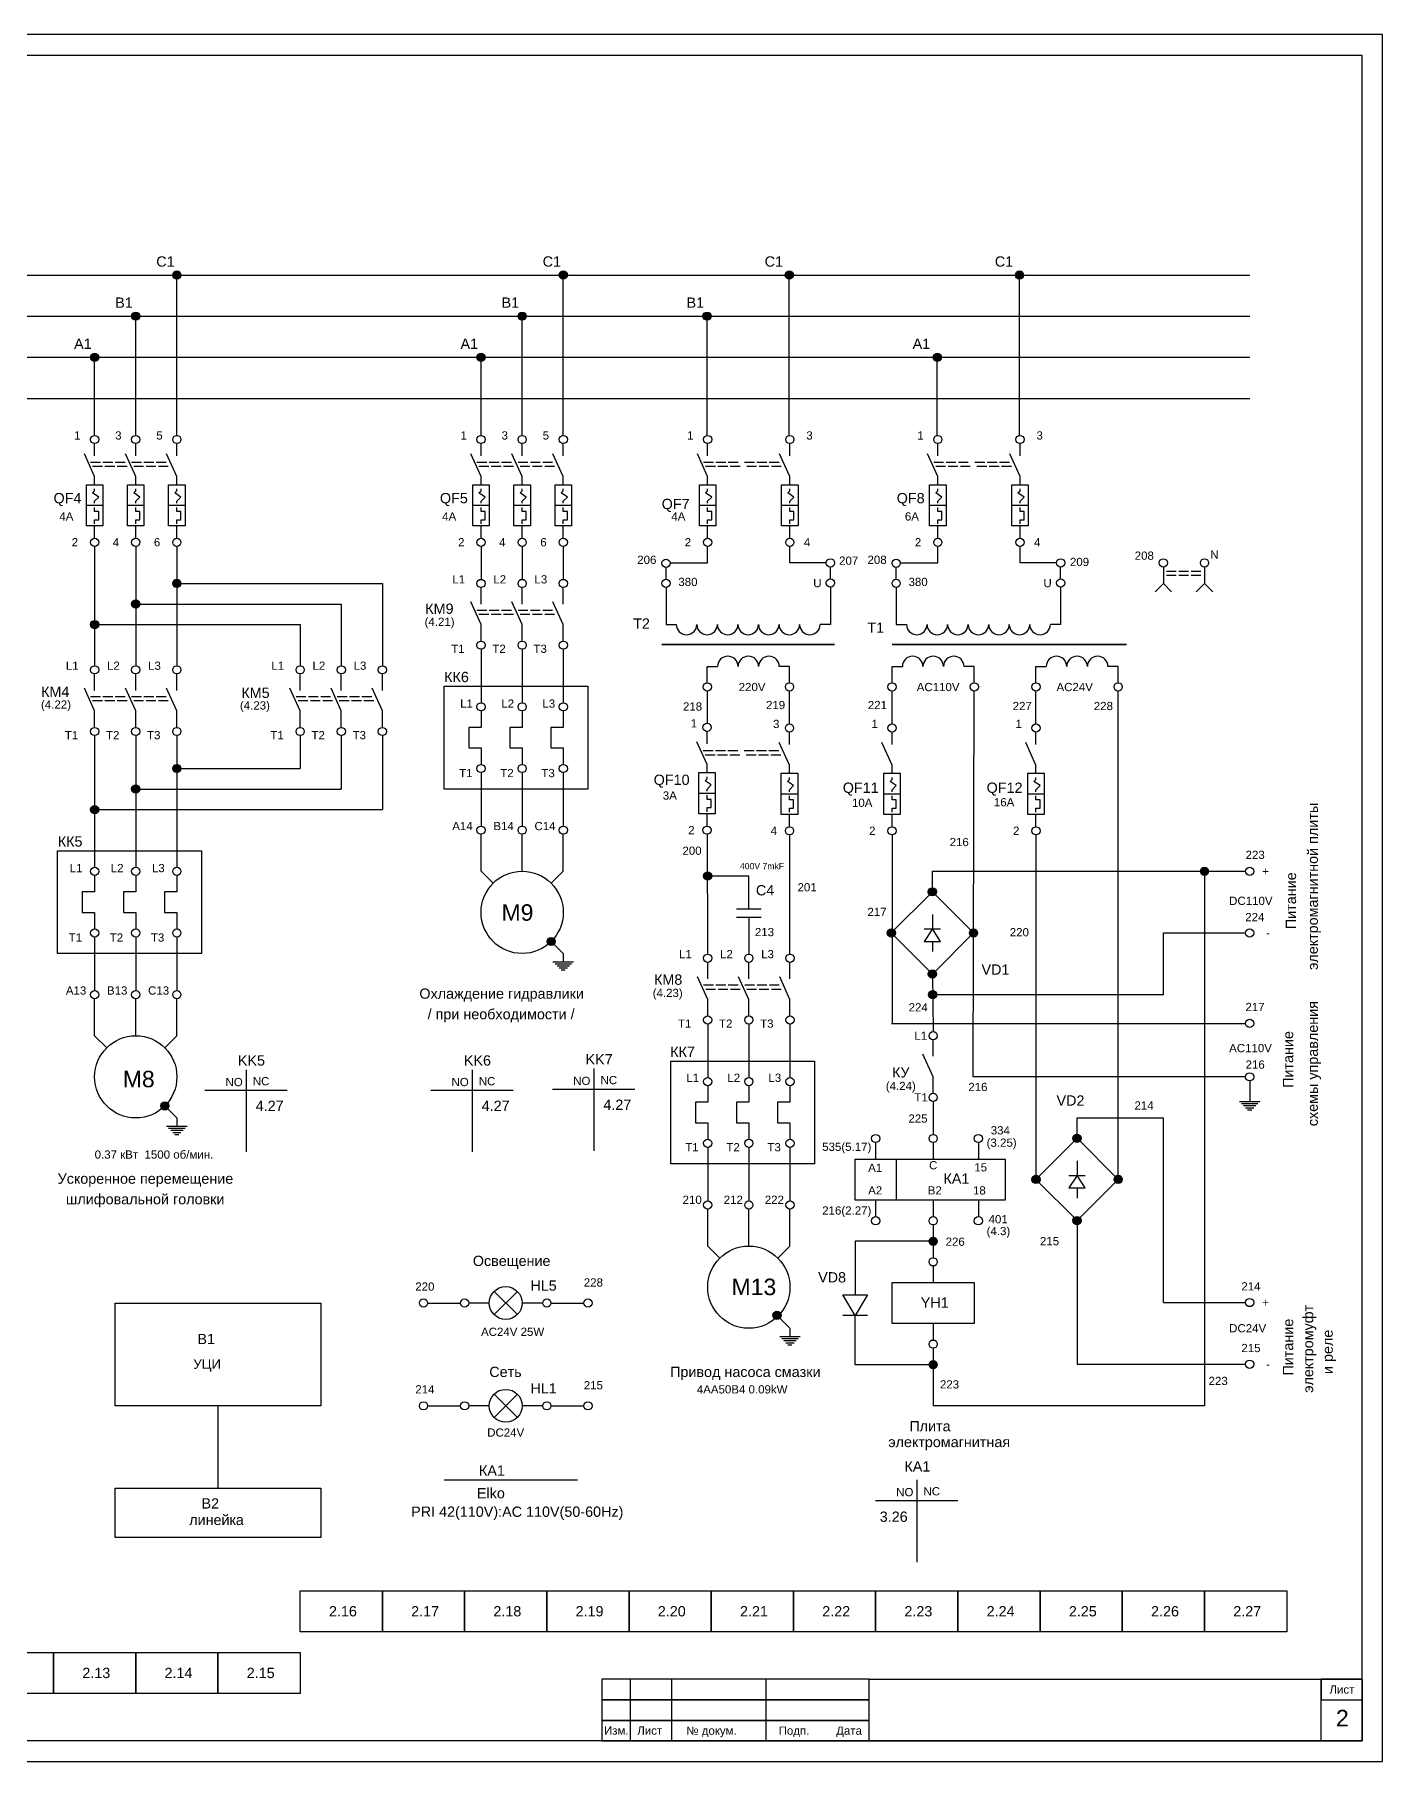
# Model space of a CAD drawing. Header units: millimetres. Extents: x 18058 to 21085, y 38505 to 40700.
# Drawn here: x 18455.4 to 18783.3, y 39938.5 to 40358.5 of the extents above; entities that cross this region are included whole.
import ezdxf

# ---------------------------------------------------------------- set-up
doc = ezdxf.new("R2010")
doc.units = ezdxf.units.MM
doc.linetypes.add('ACAD_ISO02W100', pattern=[15, 12, -3])
for name, color, linetype, lineweight in [('Маркировка', 7, 'Continuous', 25), ('Оформление', 7, 'Continuous', 30), ('Элементы', 7, 'Continuous', 25)]:
    doc.layers.add(name, color=color, linetype=linetype, lineweight=lineweight)
doc.styles.get("Standard").update_dxf_attribs({"font": 'arial.ttf'})

msp = doc.modelspace()

# ---------------------------------------------------------------- hatches: boundary and pattern name
at = {"layer": 'Элементы'}
h = msp.add_hatch(color=256, dxfattribs=at)
h.dxf.hatch_style = 1
h.paths.add_polyline_path([(18491, 40300, 1), (18489, 40300, 1)])
h = msp.add_hatch(color=256, dxfattribs=at)
h.dxf.hatch_style = 1
h.paths.add_polyline_path([(18585, 40300, 1), (18583, 40300, 1)])
h = msp.add_hatch(color=256, dxfattribs=at)
h.dxf.hatch_style = 1
h.paths.add_polyline_path([(18640, 40300, 1), (18638, 40300, 1)])
h = msp.add_hatch(color=256, dxfattribs=at)
h.dxf.hatch_style = 1
h.paths.add_polyline_path([(18696, 40300, 1), (18694, 40300, 1)])
h = msp.add_hatch(color=256, dxfattribs=at)
h.dxf.hatch_style = 1
h.paths.add_polyline_path([(18481, 40290, 1), (18479, 40290, 1)])
h = msp.add_hatch(color=256, dxfattribs=at)
h.dxf.hatch_style = 1
h.paths.add_polyline_path([(18575, 40290, 1), (18573, 40290, 1)])
h = msp.add_hatch(color=256, dxfattribs=at)
h.dxf.hatch_style = 1
h.paths.add_polyline_path([(18620, 40290, 1), (18618, 40290, 1)])
h = msp.add_hatch(color=256, dxfattribs=at)
h.dxf.hatch_style = 1
h.paths.add_polyline_path([(18471, 40280, 1), (18469, 40280, 1)])
h = msp.add_hatch(color=256, dxfattribs=at)
h.dxf.hatch_style = 1
h.paths.add_polyline_path([(18565, 40280, 1), (18563, 40280, 1)])
h = msp.add_hatch(color=256, dxfattribs=at)
h.dxf.hatch_style = 1
h.paths.add_polyline_path([(18676, 40280, 1), (18674, 40280, 1)])
h = msp.add_hatch(color=256, dxfattribs=at)
h.dxf.hatch_style = 1
h.paths.add_polyline_path([(18491, 40225, 1), (18489, 40225, 1)])
h = msp.add_hatch(color=256, dxfattribs=at)
h.dxf.hatch_style = 1
h.paths.add_polyline_path([(18481, 40220, 1), (18479, 40220, 1)])
h = msp.add_hatch(color=256, dxfattribs=at)
h.dxf.hatch_style = 1
h.paths.add_polyline_path([(18471, 40215, 1), (18469, 40215, 1)])
h = msp.add_hatch(color=256, dxfattribs=at)
h.dxf.hatch_style = 1
h.paths.add_polyline_path([(18491, 40180, 1), (18489, 40180, 1)])
h = msp.add_hatch(color=256, dxfattribs=at)
h.dxf.hatch_style = 1
h.paths.add_polyline_path([(18481, 40175, 1), (18479, 40175, 1)])
h = msp.add_hatch(color=256, dxfattribs=at)
h.dxf.hatch_style = 1
h.paths.add_polyline_path([(18471, 40170, 1), (18469, 40170, 1)])
h = msp.add_hatch(color=256, dxfattribs=at)
h.dxf.hatch_style = 1
h.paths.add_polyline_path([(18620.15, 40153.85, 1), (18618.15, 40153.85, 1)])
h = msp.add_hatch(color=256, dxfattribs=at)
h.dxf.hatch_style = 1
h.paths.add_polyline_path([(18741, 40155, 1), (18739, 40155, 1)])
h = msp.add_hatch(color=256, dxfattribs=at)
h.dxf.hatch_style = 1
h.paths.add_polyline_path([(18674.81, 40150, 1), (18672.81, 40150, 1)])
h = msp.add_hatch(color=256, dxfattribs=at)
h.dxf.hatch_style = 1
h.paths.add_polyline_path([(18664.81, 40140, 1), (18662.81, 40140, 1)])
h = msp.add_hatch(color=256, dxfattribs=at)
h.dxf.hatch_style = 1
h.paths.add_polyline_path([(18684.81, 40140, 1), (18682.81, 40140, 1)])
h = msp.add_hatch(color=256, dxfattribs=at)
h.dxf.hatch_style = 1
h.paths.add_polyline_path([(18582.07, 40137.93, 1), (18580.07, 40137.93, 1)])
h = msp.add_hatch(color=256, dxfattribs=at)
h.dxf.hatch_style = 1
h.paths.add_polyline_path([(18674.81, 40130, 1), (18672.81, 40130, 1)])
h = msp.add_hatch(color=256, dxfattribs=at)
h.dxf.hatch_style = 1
h.paths.add_polyline_path([(18674.87, 40125, 1), (18672.87, 40125, 1)])
h = msp.add_hatch(color=256, dxfattribs=at)
h.dxf.hatch_style = 1
h.paths.add_polyline_path([(18488.07, 40097.93, 1), (18486.07, 40097.93, 1)])
h = msp.add_hatch(color=256, dxfattribs=at)
h.dxf.hatch_style = 1
h.paths.add_polyline_path([(18710, 40090.05, 1), (18708, 40090.05, 1)])
h = msp.add_hatch(color=256, dxfattribs=at)
h.dxf.hatch_style = 1
h.paths.add_polyline_path([(18700, 40080.05, 1), (18698, 40080.05, 1)])
h = msp.add_hatch(color=256, dxfattribs=at)
h.dxf.hatch_style = 1
h.paths.add_polyline_path([(18720, 40080.05, 1), (18718, 40080.05, 1)])
h = msp.add_hatch(color=256, dxfattribs=at)
h.dxf.hatch_style = 1
h.paths.add_polyline_path([(18710, 40070.05, 1), (18708, 40070.05, 1)])
h = msp.add_hatch(color=256, dxfattribs=at)
h.dxf.hatch_style = 1
h.paths.add_polyline_path([(18675, 40065, 1), (18673, 40065, 1)])
h = msp.add_hatch(color=256, dxfattribs=at)
h.dxf.hatch_style = 1
h.paths.add_polyline_path([(18637, 40047, 1), (18635, 40047, 1)])
h = msp.add_hatch(color=256, dxfattribs=at)
h.dxf.hatch_style = 1
h.paths.add_polyline_path([(18675, 40035, 1), (18673, 40035, 1)])

# ---------------------------------------------------------------- linework, layer by layer
at = {"layer": 'Оформление'}
for p, q in [((18209.3, 40353.5), (18778.3, 40353.5)), ((18778.3, 40353.5), (18778.3, 39943.5)), ((18658.4, 39958.5), (18778.4, 39958.5)), ((18778.3, 39943.5), (18209.3, 39943.5)), ((18593.4, 39943.5), (18778.4, 39943.5)), ((18593.4, 39943.5), (18778.4, 39943.5)), ((18593.4, 39943.5), (18778.4, 39943.5))]:
    msp.add_line(p, q, dxfattribs=at)
for points in [[(18189.3, 39938.5), (18783.3, 39938.5), (18783.3, 40358.5), (18189.3, 40358.5)], [(18593.4, 39943.5), (18610.4, 39943.5), (18610.38, 39958.5), (18593.38, 39958.5)], [(18593.4, 39953.5), (18658.4, 39953.5), (18658.4, 39958.5), (18593.4, 39958.5)], [(18593.4, 39943.5), (18600.4, 39943.5), (18600.4, 39958.5), (18593.4, 39958.5)], [(18593.4, 39943.5), (18633.4, 39943.5), (18633.4, 39958.5), (18593.4, 39958.5)], [(18778.4, 39943.5), (18768.4, 39943.5), (18768.4, 39958.5), (18778.4, 39958.5)], [(18778.4, 39958.5), (18768.4, 39958.5), (18768.4, 39953.5), (18778.4, 39953.5)], [(18593.4, 39948.5), (18658.4, 39948.5), (18658.4, 39953.5), (18593.4, 39953.5)], [(18593.4, 39943.5), (18658.4, 39943.5), (18658.4, 39948.5), (18593.4, 39948.5)]]:
    msp.add_lwpolyline(points, close=True, dxfattribs=at)
at = {"layer": 'Элементы'}
for p, q in [((18251, 40300), (18751, 40300)), ((18490, 40261), (18490, 40300)), ((18584, 40261), (18584, 40300)), ((18639, 40260.99), (18639, 40300)), ((18695, 40260.99), (18695, 40300)), ((18240, 40290), (18751, 40290)), ((18480, 40261), (18480, 40290)), ((18574, 40261), (18574, 40290)), ((18619, 40260.99), (18619, 40290)), ((18230, 40280), (18751, 40280)), ((18470, 40261), (18470, 40280)), ((18564, 40261), (18564, 40280)), ((18675, 40260.99), (18675, 40280)), ((18225, 40270), (18751, 40270)), ((18470, 40256), (18470, 40259)), ((18480, 40256), (18480, 40259)), ((18490, 40256), (18490, 40259)), ((18564, 40256), (18564, 40259)), ((18574, 40256), (18574, 40259)), ((18584, 40256), (18584, 40259)), ((18619.13, 40256), (18619.13, 40259)), ((18639.13, 40256), (18639.13, 40259)), ((18675.13, 40256), (18675.13, 40259)), ((18695.13, 40256), (18695.13, 40259)), ((18470, 40251), (18467.5, 40256.5)), ((18480, 40251), (18477.5, 40256.5)), ((18490, 40251), (18487.5, 40256.5)), ((18564, 40251), (18561.5, 40256.5)), ((18574, 40251), (18571.5, 40256.5)), ((18584, 40251), (18581.5, 40256.5)), ((18619.13, 40251), (18616.63, 40256.5)), ((18639.13, 40251), (18636.63, 40256.5)), ((18675.13, 40251), (18672.63, 40256.5)), ((18695.13, 40251), (18692.63, 40256.5)), ((18470, 40249), (18470, 40251)), ((18480, 40249), (18480, 40251)), ((18490, 40249), (18490, 40251)), ((18564, 40249), (18564, 40251)), ((18574, 40249), (18574, 40251)), ((18584, 40249), (18584, 40251)), ((18619.13, 40249), (18619.13, 40251)), ((18639.13, 40249), (18639.13, 40251)), ((18675.13, 40249), (18675.13, 40251)), ((18695.13, 40249), (18695.13, 40251)), ((18469.5, 40247), (18470, 40247.5)), ((18471, 40246), (18469.5, 40247)), ((18470, 40247.5), (18470, 40248)), ((18470, 40245), (18471, 40246)), ((18470, 40244.5), (18470, 40245)), ((18479.5, 40247), (18480, 40247.5)), ((18481, 40246), (18479.5, 40247)), ((18480, 40247.5), (18480, 40248)), ((18480, 40245), (18481, 40246)), ((18480, 40244.5), (18480, 40245)), ((18489.5, 40247), (18490, 40247.5)), ((18491, 40246), (18489.5, 40247)), ((18490, 40247.5), (18490, 40248)), ((18490, 40245), (18491, 40246)), ((18490, 40244.5), (18490, 40245)), ((18563.5, 40247), (18564, 40247.5)), ((18565, 40246), (18563.5, 40247)), ((18564, 40247.5), (18564, 40248)), ((18564, 40245), (18565, 40246)), ((18564, 40244.5), (18564, 40245)), ((18573.5, 40247), (18574, 40247.5)), ((18575, 40246), (18573.5, 40247)), ((18574, 40247.5), (18574, 40248)), ((18574, 40245), (18575, 40246)), ((18574, 40244.5), (18574, 40245)), ((18583.5, 40247), (18584, 40247.5)), ((18585, 40246), (18583.5, 40247)), ((18584, 40247.5), (18584, 40248)), ((18584, 40245), (18585, 40246)), ((18584, 40244.5), (18584, 40245)), ((18618.63, 40247), (18619.13, 40247.5)), ((18620.13, 40246), (18618.63, 40247)), ((18619.13, 40247.5), (18619.13, 40248)), ((18619.13, 40245), (18620.13, 40246)), ((18619.13, 40244.5), (18619.13, 40245)), ((18638.63, 40247), (18639.13, 40247.5)), ((18640.13, 40246), (18638.63, 40247)), ((18639.13, 40247.5), (18639.13, 40248)), ((18639.13, 40245), (18640.13, 40246)), ((18639.13, 40244.5), (18639.13, 40245)), ((18674.63, 40247), (18675.13, 40247.5)), ((18676.13, 40246), (18674.63, 40247)), ((18675.13, 40247.5), (18675.13, 40248)), ((18675.13, 40245), (18676.13, 40246)), ((18675.13, 40244.5), (18675.13, 40245)), ((18694.63, 40247), (18695.13, 40247.5)), ((18696.13, 40246), (18694.63, 40247)), ((18695.13, 40247.5), (18695.13, 40248)), ((18695.13, 40245), (18696.13, 40246)), ((18695.13, 40244.5), (18695.13, 40245)), ((18468, 40244), (18472, 40244)), ((18470, 40242.5), (18470, 40243.5)), ((18471, 40242.5), (18470, 40242.5)), ((18470, 40239.5), (18470, 40240.5)), ((18470, 40240.5), (18471, 40240.5)), ((18471, 40240.5), (18471, 40242.5)), ((18478, 40244), (18482, 40244)), ((18480, 40242.5), (18480, 40243.5)), ((18481, 40242.5), (18480, 40242.5)), ((18480, 40239.5), (18480, 40240.5)), ((18480, 40240.5), (18481, 40240.5)), ((18481, 40240.5), (18481, 40242.5)), ((18488, 40244), (18492, 40244)), ((18490, 40242.5), (18490, 40243.5)), ((18491, 40242.5), (18490, 40242.5)), ((18490, 40239.5), (18490, 40240.5)), ((18490, 40240.5), (18491, 40240.5)), ((18491, 40240.5), (18491, 40242.5)), ((18562, 40244), (18566, 40244)), ((18564, 40242.5), (18564, 40243.5)), ((18565, 40242.5), (18564, 40242.5)), ((18564, 40239.5), (18564, 40240.5)), ((18564, 40240.5), (18565, 40240.5)), ((18565, 40240.5), (18565, 40242.5)), ((18572, 40244), (18576, 40244)), ((18574, 40242.5), (18574, 40243.5)), ((18575, 40242.5), (18574, 40242.5)), ((18574, 40239.5), (18574, 40240.5)), ((18574, 40240.5), (18575, 40240.5)), ((18575, 40240.5), (18575, 40242.5)), ((18582, 40244), (18586, 40244)), ((18584, 40242.5), (18584, 40243.5)), ((18585, 40242.5), (18584, 40242.5)), ((18584, 40239.5), (18584, 40240.5)), ((18584, 40240.5), (18585, 40240.5)), ((18585, 40240.5), (18585, 40242.5)), ((18617.13, 40244), (18621.13, 40244)), ((18619.13, 40242.5), (18619.13, 40243.5)), ((18620.13, 40242.5), (18619.13, 40242.5)), ((18619.13, 40239.5), (18619.13, 40240.5)), ((18619.13, 40240.5), (18620.13, 40240.5)), ((18620.13, 40240.5), (18620.13, 40242.5)), ((18637.13, 40244), (18641.13, 40244)), ((18639.13, 40242.5), (18639.13, 40243.5)), ((18640.13, 40242.5), (18639.13, 40242.5)), ((18639.13, 40239.5), (18639.13, 40240.5)), ((18639.13, 40240.5), (18640.13, 40240.5)), ((18640.13, 40240.5), (18640.13, 40242.5)), ((18673.13, 40244), (18677.13, 40244)), ((18675.13, 40242.5), (18675.13, 40243.5)), ((18676.13, 40242.5), (18675.13, 40242.5)), ((18675.13, 40239.5), (18675.13, 40240.5)), ((18675.13, 40240.5), (18676.13, 40240.5)), ((18676.13, 40240.5), (18676.13, 40242.5)), ((18693.13, 40244), (18697.13, 40244)), ((18695.13, 40242.5), (18695.13, 40243.5)), ((18696.13, 40242.5), (18695.13, 40242.5)), ((18695.13, 40239.5), (18695.13, 40240.5)), ((18695.13, 40240.5), (18696.13, 40240.5)), ((18696.13, 40240.5), (18696.13, 40242.5)), ((18470, 40236), (18470, 40239)), ((18480, 40236), (18480, 40239)), ((18490, 40236), (18490, 40239)), ((18564, 40236), (18564, 40239)), ((18574, 40236), (18574, 40239)), ((18584, 40236), (18584, 40239)), ((18619.13, 40236), (18619.13, 40239)), ((18639.13, 40236), (18639.13, 40239)), ((18675.13, 40236), (18675.13, 40239)), ((18695.13, 40236), (18695.13, 40239)), ((18470, 40234), (18470, 40215)), ((18480, 40234), (18480, 40220)), ((18490, 40234), (18490, 40225)), ((18564, 40234), (18564, 40226)), ((18574, 40234), (18574, 40226)), ((18584, 40234), (18584, 40226)), ((18619.13, 40230), (18619.13, 40234)), ((18639.13, 40230), (18639.13, 40234)), ((18675.13, 40230), (18675.13, 40234)), ((18695.13, 40230), (18695.13, 40234)), ((18609, 40226.04), (18609, 40228.91)), ((18610, 40230), (18619.13, 40230)), ((18648, 40230), (18639.13, 40230)), ((18649, 40226.13), (18649, 40229)), ((18665, 40226.04), (18665, 40228.91)), ((18666, 40230), (18675.13, 40230)), ((18704, 40230), (18695.13, 40230)), ((18705, 40226.13), (18705, 40229)), ((18730, 40229), (18730, 40225)), ((18740, 40229), (18740, 40225)), ((18490, 40225), (18540, 40225)), ((18490, 40225), (18490, 40205)), ((18540, 40225), (18540, 40205)), ((18564, 40220), (18564, 40224)), ((18574, 40220), (18574, 40224)), ((18584, 40220), (18584, 40224)), ((18609, 40224.04), (18609, 40215.04)), ((18649, 40224.13), (18649, 40215.04)), ((18665, 40224.04), (18665, 40215.04)), ((18705, 40224.13), (18705, 40215.04)), ((18730, 40225), (18728, 40223)), ((18730, 40225), (18732, 40223)), ((18740, 40225), (18738, 40223)), ((18740, 40225), (18742, 40223)), ((18480, 40220), (18530, 40220)), ((18480, 40220), (18480, 40205)), ((18530, 40220), (18530, 40205)), ((18564, 40215), (18561.5, 40220.5)), ((18574, 40215), (18571.5, 40220.5)), ((18584, 40215), (18581.5, 40220.5)), ((18470, 40215), (18520, 40215)), ((18470, 40215), (18470, 40205)), ((18520, 40215), (18520, 40205)), ((18564, 40211), (18564, 40215)), ((18574, 40211), (18574, 40215)), ((18584, 40211), (18584, 40215)), ((18609, 40215.04), (18611.5, 40215.04)), ((18649, 40215.04), (18646.5, 40215.04)), ((18665, 40215.04), (18667.5, 40215.04)), ((18705, 40215.04), (18702.5, 40215.04)), ((18564, 40209), (18564, 40196)), ((18574, 40209), (18574, 40196)), ((18584, 40209), (18584, 40196)), ((18470, 40199), (18470, 40203)), ((18480, 40199), (18480, 40203)), ((18490, 40199), (18490, 40203)), ((18520, 40199), (18520, 40203)), ((18530, 40199), (18530, 40203)), ((18540, 40199), (18540, 40203)), ((18619.04, 40200.84), (18619.04, 40204.84)), ((18619.04, 40204.84), (18621.54, 40204.84)), ((18639.04, 40204.84), (18636.54, 40204.84)), ((18639.04, 40200.84), (18639.04, 40204.84)), ((18664, 40200.84), (18664, 40204.84)), ((18664, 40204.84), (18666.5, 40204.84)), ((18683.99, 40204.84), (18681.5, 40204.84)), ((18683.99, 40200.84), (18683.99, 40204.84)), ((18699, 40200.84), (18699, 40204.84)), ((18699, 40204.84), (18701.5, 40204.84)), ((18718.99, 40204.84), (18716.5, 40204.84)), ((18718.99, 40200.84), (18718.99, 40204.84)), ((18470, 40194), (18467.5, 40199.5)), ((18480, 40194), (18477.5, 40199.5)), ((18490, 40194), (18487.5, 40199.5)), ((18520, 40194), (18517.5, 40199.5)), ((18530, 40194), (18527.5, 40199.5)), ((18540, 40194), (18537.5, 40199.5)), ((18618.99, 40198.84), (18619, 40190.99)), ((18639.04, 40190.84), (18639.04, 40198.84)), ((18664, 40190.84), (18664, 40198.84)), ((18683.75, 40104.99), (18684, 40198.84)), ((18699, 40190.84), (18699, 40198.84)), ((18719, 40079.48), (18719, 40198.84)), ((18470, 40190), (18470, 40194)), ((18480, 40190), (18480, 40194)), ((18490, 40190), (18490, 40194)), ((18520, 40190), (18520, 40194)), ((18530, 40190), (18530, 40194)), ((18540, 40190), (18540, 40194)), ((18564, 40194), (18564, 40190)), ((18574, 40194), (18574, 40190)), ((18584, 40194), (18584, 40190)), ((18564, 40190), (18561, 40190)), ((18561, 40190), (18561, 40185)), ((18574, 40190), (18571, 40190)), ((18571, 40190), (18571, 40185)), ((18584, 40190), (18581, 40190)), ((18581, 40190), (18581, 40185)), ((18470, 40188), (18470, 40156)), ((18480, 40188), (18480, 40156)), ((18490, 40188), (18490, 40156)), ((18520, 40188), (18520, 40180)), ((18530, 40188), (18530, 40175)), ((18540, 40188), (18540, 40170)), ((18618.99, 40180.99), (18616.49, 40186.49)), ((18618.99, 40185.99), (18618.99, 40188.99)), ((18639.04, 40180.84), (18636.54, 40186.34)), ((18639.04, 40185.84), (18639.04, 40188.84)), ((18664, 40180.84), (18661.5, 40186.34)), ((18664, 40185.84), (18664, 40188.84)), ((18699, 40180.84), (18696.5, 40186.34)), ((18699, 40185.84), (18699, 40188.84)), ((18561, 40185), (18564, 40185)), ((18564, 40185), (18564, 40181)), ((18571, 40185), (18574, 40185)), ((18574, 40185), (18574, 40181)), ((18581, 40185), (18584, 40185)), ((18584, 40185), (18584, 40181)), ((18490, 40180), (18520, 40180)), ((18564, 40179), (18564, 40166)), ((18574, 40179), (18574, 40166)), ((18584, 40179), (18584, 40166)), ((18618.49, 40176.99), (18618.99, 40177.49)), ((18618.99, 40178.99), (18618.99, 40180.99)), ((18618.99, 40177.49), (18618.99, 40177.99)), ((18638.54, 40176.84), (18639.04, 40177.34)), ((18639.04, 40178.84), (18639.04, 40180.84)), ((18639.04, 40177.34), (18639.04, 40177.84)), ((18663.5, 40176.84), (18664, 40177.34)), ((18664, 40178.84), (18664, 40180.84)), ((18664, 40177.34), (18664, 40177.84)), ((18698.5, 40176.84), (18699, 40177.34)), ((18699, 40178.84), (18699, 40180.84)), ((18699, 40177.34), (18699, 40177.84)), ((18480, 40175), (18530, 40175)), ((18616.99, 40173.99), (18620.99, 40173.99)), ((18619.99, 40175.99), (18618.49, 40176.99)), ((18618.99, 40174.99), (18619.99, 40175.99)), ((18618.99, 40174.49), (18618.99, 40174.99)), ((18618.99, 40172.49), (18618.99, 40173.49)), ((18637.04, 40173.84), (18641.04, 40173.84)), ((18640.04, 40175.84), (18638.54, 40176.84)), ((18639.04, 40174.84), (18640.04, 40175.84)), ((18639.04, 40174.34), (18639.04, 40174.84)), ((18639.04, 40172.34), (18639.04, 40173.34)), ((18662, 40173.84), (18666, 40173.84)), ((18665, 40175.84), (18663.5, 40176.84)), ((18664, 40174.84), (18665, 40175.84)), ((18664, 40174.34), (18664, 40174.84)), ((18664, 40172.34), (18664, 40173.34)), ((18697, 40173.84), (18701, 40173.84)), ((18700, 40175.84), (18698.5, 40176.84)), ((18699, 40174.84), (18700, 40175.84)), ((18699, 40174.34), (18699, 40174.84)), ((18699, 40172.34), (18699, 40173.34)), ((18470, 40170), (18540, 40170)), ((18619.99, 40172.49), (18618.99, 40172.49)), ((18618.99, 40169.49), (18618.99, 40170.49)), ((18618.99, 40170.49), (18619.99, 40170.49)), ((18618.99, 40165.99), (18618.99, 40168.99)), ((18619.99, 40170.49), (18619.99, 40172.49)), ((18640.04, 40172.34), (18639.04, 40172.34)), ((18639.04, 40169.34), (18639.04, 40170.34)), ((18639.04, 40170.34), (18640.04, 40170.34)), ((18639.04, 40165.84), (18639.04, 40168.84)), ((18640.04, 40170.34), (18640.04, 40172.34)), ((18665, 40172.34), (18664, 40172.34)), ((18664, 40169.34), (18664, 40170.34)), ((18664, 40170.34), (18665, 40170.34)), ((18664, 40165.84), (18664, 40168.84)), ((18665, 40170.34), (18665, 40172.34)), ((18700, 40172.34), (18699, 40172.34)), ((18699, 40169.34), (18699, 40170.34)), ((18699, 40170.34), (18700, 40170.34)), ((18699, 40165.84), (18699, 40168.84)), ((18700, 40170.34), (18700, 40172.34)), ((18564, 40155), (18564, 40164)), ((18574, 40155), (18574, 40164)), ((18584, 40155), (18584, 40164)), ((18619.15, 40135), (18619.1, 40164)), ((18639.15, 40134.85), (18639.15, 40163.85)), ((18664, 40163.84), (18664, 40118)), ((18699, 40164), (18699, 40079.48)), ((18470, 40154), (18470, 40150)), ((18480, 40154), (18480, 40150)), ((18490, 40154), (18490, 40150)), ((18566.93, 40152.07), (18564, 40155)), ((18581.07, 40152.07), (18584, 40155)), ((18629.15, 40153.85), (18619.15, 40153.85)), ((18629.15, 40145.85), (18629.15, 40153.85)), ((18673.81, 40150), (18673.81, 40155)), ((18673.81, 40155), (18750, 40155)), ((18740, 40155), (18740, 40025)), ((18470, 40150), (18467, 40150)), ((18467, 40150), (18467, 40145)), ((18480, 40150), (18477, 40150)), ((18477, 40150), (18477, 40145)), ((18490, 40150), (18487, 40150)), ((18487, 40150), (18487, 40145)), ((18663.81, 40140), (18673.81, 40150)), ((18673.81, 40150), (18683.81, 40140)), ((18467, 40145), (18470, 40145)), ((18470, 40145), (18470, 40141)), ((18477, 40145), (18480, 40145)), ((18480, 40145), (18480, 40141)), ((18487, 40145), (18490, 40145)), ((18490, 40145), (18490, 40141)), ((18626.15, 40145.85), (18632.15, 40145.85)), ((18626.15, 40143.85), (18632.15, 40143.85)), ((18629.15, 40143.85), (18629.15, 40134.85)), ((18673.81, 40144.5), (18673.81, 40141)), ((18673.81, 40130), (18663.81, 40140)), ((18673.81, 40141), (18671.81, 40137.95)), ((18671.81, 40141), (18675.81, 40141)), ((18675.81, 40137.95), (18673.81, 40141)), ((18683.81, 40140), (18673.81, 40130)), ((18730, 40125), (18730, 40140)), ((18730, 40140), (18750, 40140)), ((18470, 40139), (18470, 40126)), ((18480, 40139), (18480, 40126)), ((18490, 40139), (18490, 40126)), ((18581.07, 40137.93), (18584, 40135)), ((18671.81, 40137.95), (18675.81, 40137.95)), ((18673.81, 40137.95), (18673.81, 40135.48)), ((18581.5, 40133), (18586.5, 40133)), ((18582, 40132.5), (18586, 40132.5)), ((18582.5, 40132), (18585.5, 40132)), ((18583, 40131.5), (18585, 40131.5)), ((18583.5, 40131), (18584.5, 40131)), ((18584, 40135), (18584, 40133)), ((18619.15, 40128.85), (18619.15, 40132.85)), ((18629.15, 40128.85), (18629.15, 40132.85)), ((18639.15, 40128.85), (18639.15, 40132.85)), ((18619.15, 40123.85), (18616.65, 40129.35)), ((18629.15, 40123.85), (18626.65, 40129.35)), ((18639.15, 40123.85), (18636.65, 40129.35)), ((18673.81, 40130), (18673.99, 40116)), ((18470, 40115), (18470, 40124)), ((18480, 40115), (18480, 40124)), ((18490, 40115), (18490, 40124)), ((18619.15, 40119.85), (18619.15, 40123.85)), ((18629.15, 40119.85), (18629.15, 40123.85)), ((18639.15, 40119.85), (18639.15, 40123.85)), ((18673.81, 40125), (18730, 40125)), ((18472.93, 40112.07), (18470, 40115)), ((18487.07, 40112.07), (18490, 40115)), ((18619.15, 40117.85), (18619.15, 40104.85)), ((18629.15, 40117.85), (18629.15, 40104.85)), ((18639.15, 40117.85), (18639.15, 40104.85)), ((18663.86, 40118), (18750, 40118)), ((18674, 40105), (18671.5, 40110.5)), ((18674, 40110), (18674, 40114)), ((18506.84, 40106.74), (18506.84, 40086.74)), ((18561.82, 40106.74), (18561.82, 40086.74)), ((18591.42, 40107.02), (18591.42, 40087.02)), ((18496.84, 40101.74), (18516.84, 40101.74)), ((18551.82, 40101.74), (18571.82, 40101.74)), ((18581.42, 40102.02), (18601.42, 40102.02)), ((18619.15, 40102.85), (18619.15, 40098.85)), ((18629.15, 40102.85), (18629.15, 40098.85)), ((18639.15, 40102.85), (18639.15, 40098.85)), ((18674, 40101), (18674, 40105)), ((18750, 40105), (18683.75, 40104.99)), ((18751, 40104), (18751, 40099)), ((18487.07, 40097.93), (18490, 40095)), ((18619.15, 40098.85), (18616.15, 40098.85)), ((18616.15, 40098.85), (18616.15, 40093.85)), ((18629.15, 40098.85), (18626.15, 40098.85)), ((18626.15, 40098.85), (18626.15, 40093.85)), ((18639.15, 40098.85), (18636.15, 40098.85)), ((18636.15, 40098.85), (18636.15, 40093.85)), ((18674, 40099), (18674, 40091)), ((18748.5, 40099), (18753.5, 40099)), ((18749, 40098.5), (18753, 40098.5)), ((18749.5, 40098), (18752.5, 40098)), ((18750, 40097.5), (18752, 40097.5)), ((18490, 40095), (18490, 40093)), ((18616.15, 40093.85), (18619.15, 40093.85)), ((18619.15, 40093.85), (18619.15, 40089.85)), ((18626.15, 40093.85), (18629.15, 40093.85)), ((18629.15, 40093.85), (18629.15, 40089.85)), ((18636.15, 40093.85), (18639.15, 40093.85)), ((18639.15, 40093.85), (18639.15, 40089.85)), ((18709, 40090.05), (18709, 40095.05)), ((18709, 40095.05), (18730, 40095.05)), ((18730, 40050.11), (18730, 40095.05)), ((18750.5, 40097), (18751.5, 40097)), ((18487.5, 40093), (18492.5, 40093)), ((18488, 40092.5), (18492, 40092.5)), ((18488.5, 40092), (18491.5, 40092)), ((18489, 40091.5), (18491, 40091.5)), ((18489.5, 40091), (18490.5, 40091)), ((18660, 40089), (18660, 40085)), ((18674, 40089), (18674, 40085)), ((18685, 40089), (18685, 40085)), ((18699, 40080.05), (18709, 40090.05)), ((18709, 40090.05), (18719, 40080.05)), ((18619.15, 40087.85), (18619.15, 40074.85)), ((18629.15, 40087.85), (18629.15, 40074.85)), ((18639.15, 40087.85), (18639.15, 40074.85)), ((18665, 40085), (18665, 40075)), ((18709, 40081.05), (18707, 40078)), ((18707, 40081.05), (18711, 40081.05)), ((18709, 40084.55), (18709, 40081.05)), ((18711, 40078), (18709, 40081.05)), ((18709, 40070.05), (18699, 40080.05)), ((18707, 40078), (18711, 40078)), ((18719, 40080.05), (18709, 40070.05)), ((18709, 40078), (18709, 40075.53)), ((18619.15, 40063.85), (18619.15, 40072.85)), ((18629.15, 40063.85), (18629.15, 40072.85)), ((18639.15, 40063.85), (18639.15, 40072.85)), ((18660, 40075), (18660, 40071)), ((18674, 40075), (18674, 40071)), ((18685, 40075), (18685, 40071)), ((18674, 40069), (18674, 40061)), ((18709, 40070.05), (18709, 40035.11)), ((18622.08, 40060.92), (18619.15, 40063.85)), ((18636.22, 40060.92), (18639.15, 40063.85)), ((18674, 40065), (18655, 40065)), ((18655, 40065), (18655, 40052)), ((18674, 40059), (18674, 40055)), ((18567.17, 40052.83), (18572.83, 40047.17)), ((18572.83, 40052.83), (18567.17, 40047.17)), ((18652, 40052), (18658, 40052)), ((18655, 40047), (18652, 40052)), ((18658, 40052), (18655, 40047)), ((18551, 40050), (18559, 40050)), ((18566, 40050), (18561, 40050)), ((18579, 40050), (18574, 40050)), ((18581, 40050), (18589, 40050)), ((18658, 40047), (18652, 40047)), ((18655, 40035), (18655, 40047)), ((18730, 40050.11), (18750, 40050.11)), ((18636.22, 40046.77), (18639.15, 40043.85)), ((18639.15, 40043.85), (18639.15, 40041.85)), ((18674, 40045), (18674, 40041)), ((18636.65, 40041.85), (18641.65, 40041.85)), ((18637.15, 40041.35), (18641.15, 40041.35)), ((18637.65, 40040.85), (18640.65, 40040.85)), ((18638.15, 40040.35), (18640.15, 40040.35)), ((18638.65, 40039.85), (18639.65, 40039.85)), ((18674, 40039), (18674, 40025)), ((18674, 40035), (18655, 40035)), ((18709, 40035.11), (18750, 40035.11)), ((18567.17, 40027.83), (18572.83, 40022.17)), ((18572.83, 40027.83), (18567.17, 40022.17)), ((18500, 40025), (18500, 40005)), ((18551, 40025), (18559, 40025)), ((18566, 40025), (18561, 40025)), ((18579, 40025), (18574, 40025)), ((18581, 40025), (18589, 40025)), ((18740, 40025), (18674, 40025)), ((18555, 40007), (18587.5, 40007)), ((18670, 40007), (18670, 39987)), ((18660, 40002), (18680, 40002))]:
    msp.add_line(p, q, dxfattribs=at)
at = {"layer": 'Элементы', "linetype": 'ACAD_ISO02W100', "lineweight": 25, "ltscale": 0.2}
for p, q in [((18469, 40254.5), (18477.5, 40254.5)), ((18469.5, 40253.5), (18478, 40253.5)), ((18479, 40254.5), (18487.5, 40254.5)), ((18479.5, 40253.5), (18488, 40253.5)), ((18563, 40254.5), (18571.5, 40254.5)), ((18563.5, 40253.5), (18572, 40253.5)), ((18573, 40254.5), (18581.5, 40254.5)), ((18573.5, 40253.5), (18582, 40253.5)), ((18618.13, 40254.5), (18626.63, 40254.5)), ((18618.63, 40253.5), (18627.13, 40253.5)), ((18628.13, 40254.5), (18636.63, 40254.5)), ((18628.63, 40253.5), (18637.13, 40253.5)), ((18674.13, 40254.5), (18682.63, 40254.5)), ((18674.63, 40253.5), (18683.13, 40253.5)), ((18684.13, 40254.5), (18692.63, 40254.5)), ((18684.63, 40253.5), (18693.13, 40253.5)), ((18730.75, 40228), (18739.25, 40228)), ((18730.75, 40227), (18739.25, 40227)), ((18563, 40218.5), (18571.5, 40218.5)), ((18563.5, 40217.5), (18572, 40217.5)), ((18573, 40218.5), (18581.5, 40218.5)), ((18573.5, 40217.5), (18582, 40217.5)), ((18469, 40197.5), (18477.5, 40197.5)), ((18469.5, 40196.5), (18478, 40196.5)), ((18479, 40197.5), (18487.5, 40197.5)), ((18479.5, 40196.5), (18488, 40196.5)), ((18519, 40197.5), (18527.5, 40197.5)), ((18519.5, 40196.5), (18528, 40196.5)), ((18529, 40197.5), (18537.5, 40197.5)), ((18529.5, 40196.5), (18538, 40196.5)), ((18618.04, 40184.34), (18626.54, 40184.34)), ((18618.54, 40183.34), (18627.04, 40183.34)), ((18628.04, 40184.34), (18636.54, 40184.34)), ((18628.54, 40183.34), (18637.04, 40183.34)), ((18618.15, 40127.35), (18626.65, 40127.35)), ((18628.15, 40127.35), (18636.65, 40127.35)), ((18618.65, 40126.35), (18627.15, 40126.35)), ((18628.65, 40126.35), (18637.15, 40126.35))]:
    msp.add_line(p, q, dxfattribs=at)
at = {"layer": 'Элементы', "lineweight": 35}
for p, q in [((18608, 40210.13), (18650, 40210.13)), ((18664, 40210.13), (18721, 40210.13))]:
    msp.add_line(p, q, dxfattribs=at)
at = {"layer": 'Элементы'}
for points in [[(18468, 40239), (18468, 40249), (18472, 40249), (18472, 40239)], [(18478, 40239), (18478, 40249), (18482, 40249), (18482, 40239)], [(18488, 40239), (18488, 40249), (18492, 40249), (18492, 40239)], [(18562, 40239), (18562, 40249), (18566, 40249), (18566, 40239)], [(18572, 40239), (18572, 40249), (18576, 40249), (18576, 40239)], [(18582, 40239), (18582, 40249), (18586, 40249), (18586, 40239)], [(18617.13, 40239), (18617.13, 40249), (18621.13, 40249), (18621.13, 40239)], [(18637.13, 40239), (18637.13, 40249), (18641.13, 40249), (18641.13, 40239)], [(18673.13, 40239), (18673.13, 40249), (18677.13, 40249), (18677.13, 40239)], [(18693.13, 40239), (18693.13, 40249), (18697.13, 40249), (18697.13, 40239)], [(18555, 40200), (18590, 40200), (18590, 40175), (18555, 40175)], [(18616.99, 40168.99), (18616.99, 40178.99), (18620.99, 40178.99), (18620.99, 40168.99)], [(18637.04, 40168.84), (18637.04, 40178.84), (18641.04, 40178.84), (18641.04, 40168.84)], [(18662, 40168.84), (18662, 40178.84), (18666, 40178.84), (18666, 40168.84)], [(18697, 40168.84), (18697, 40178.84), (18701, 40178.84), (18701, 40168.84)], [(18461, 40160), (18496, 40160), (18496, 40135), (18461, 40135)], [(18610.15, 40108.85), (18645.15, 40108.85), (18645.15, 40083.85), (18610.15, 40083.85)], [(18655, 40085), (18691.5, 40085), (18691.5, 40075), (18655, 40075)], [(18664, 40055), (18684, 40055), (18684, 40045), (18664, 40045)], [(18475, 40050), (18525, 40050), (18525, 40025), (18475, 40025)], [(18475, 40005), (18525, 40005), (18525, 39993), (18475, 39993)], [(18520, 39980), (18540, 39980), (18540, 39970), (18520, 39970)], [(18540, 39980), (18560, 39980), (18560, 39970), (18540, 39970)], [(18560, 39980), (18580, 39980), (18580, 39970), (18560, 39970)], [(18580, 39980), (18600, 39980), (18600, 39970), (18580, 39970)], [(18600, 39980), (18620, 39980), (18620, 39970), (18600, 39970)], [(18620, 39980), (18640, 39980), (18640, 39970), (18620, 39970)], [(18640, 39980), (18660, 39980), (18660, 39970), (18640, 39970)], [(18660, 39980), (18680, 39980), (18680, 39970), (18660, 39970)], [(18680, 39980), (18700, 39980), (18700, 39970), (18680, 39970)], [(18700, 39980), (18720, 39980), (18720, 39970), (18700, 39970)], [(18720, 39980), (18740, 39980), (18740, 39970), (18720, 39970)], [(18740, 39980), (18760, 39980), (18760, 39970), (18740, 39970)], [(18440, 39965), (18460, 39965), (18460, 39955), (18440, 39955)], [(18460, 39965), (18480, 39965), (18480, 39955), (18460, 39955)], [(18480, 39965), (18500, 39965), (18500, 39955), (18480, 39955)], [(18500, 39965), (18520, 39965), (18520, 39955), (18500, 39955)]]:
    msp.add_lwpolyline(points, close=True, dxfattribs=at)
for centre, radius in [((18490, 40300), 1), ((18584, 40300), 1), ((18639, 40300), 1), ((18695, 40300), 1), ((18480, 40290), 1), ((18574, 40290), 1), ((18619, 40290), 1), ((18470, 40280), 1), ((18564, 40280), 1), ((18675, 40280), 1), ((18470, 40260), 1), ((18480, 40260), 1), ((18490, 40260), 1), ((18564, 40260), 1), ((18574, 40260), 1), ((18584, 40260), 1), ((18619.13, 40260), 1), ((18639.13, 40260), 1), ((18675.13, 40260), 1), ((18695.13, 40260), 1), ((18470, 40235), 1), ((18480, 40235), 1), ((18490, 40235), 1), ((18564, 40235), 1), ((18574, 40235), 1), ((18584, 40235), 1), ((18619.13, 40235), 1), ((18639.13, 40235), 1), ((18675.13, 40235), 1), ((18695.13, 40235), 1), ((18609, 40229.91), 1), ((18649, 40230), 1), ((18665, 40229.91), 1), ((18705, 40230), 1), ((18730, 40230), 1), ((18740, 40230), 1), ((18490, 40225), 1), ((18564, 40225), 1), ((18574, 40225), 1), ((18584, 40225), 1), ((18609, 40225.04), 1), ((18649, 40225.13), 1), ((18665, 40225.04), 1), ((18705, 40225.13), 1), ((18480, 40220), 1), ((18470, 40215), 1), ((18564, 40210), 1), ((18574, 40210), 1), ((18584, 40210), 1), ((18470, 40204), 1), ((18480, 40204), 1), ((18490, 40204), 1), ((18520, 40204), 1), ((18530, 40204), 1), ((18540, 40204), 1), ((18619.04, 40199.84), 1), ((18639.04, 40199.84), 1), ((18664, 40199.84), 1), ((18684, 40199.84), 1), ((18699, 40199.84), 1), ((18719, 40199.84), 1), ((18564, 40195), 1), ((18574, 40195), 1), ((18584, 40195), 1), ((18470, 40189), 1), ((18480, 40189), 1), ((18490, 40189), 1), ((18520, 40189), 1), ((18530, 40189), 1), ((18540, 40189), 1), ((18618.99, 40189.99), 1), ((18639.04, 40189.84), 1), ((18664, 40189.84), 1), ((18699, 40189.84), 1), ((18490, 40180), 1), ((18564, 40180), 1), ((18574, 40180), 1), ((18584, 40180), 1), ((18480, 40175), 1), ((18470, 40170), 1), ((18564, 40165), 1), ((18574, 40165), 1), ((18584, 40165), 1), ((18618.99, 40164.99), 1), ((18639.04, 40164.84), 1), ((18664, 40164.84), 1), ((18699, 40164.84), 1), ((18470, 40155), 1), ((18480, 40155), 1), ((18490, 40155), 1), ((18574, 40145), 10), ((18619.15, 40153.85), 1), ((18740, 40155), 1), ((18751, 40155), 1), ((18673.81, 40150), 1), ((18470, 40140), 1), ((18480, 40140), 1), ((18490, 40140), 1), ((18663.81, 40140), 1), ((18683.81, 40140), 1), ((18751, 40140), 1), ((18581.07, 40137.93), 1), ((18619.15, 40133.85), 1), ((18629.15, 40133.85), 1), ((18639.15, 40133.85), 1), ((18673.81, 40130), 1), ((18470, 40125), 1), ((18480, 40125), 1), ((18490, 40125), 1), ((18673.87, 40125), 1), ((18619.15, 40118.85), 1), ((18629.15, 40118.85), 1), ((18639.15, 40118.85), 1), ((18751, 40118), 1), ((18480, 40105), 10), ((18674, 40115), 1), ((18751, 40105), 1), ((18619.15, 40103.85), 1), ((18629.15, 40103.85), 1), ((18639.15, 40103.85), 1), ((18487.07, 40097.93), 1), ((18674, 40100), 1), ((18619.15, 40088.85), 1), ((18629.15, 40088.85), 1), ((18639.15, 40088.85), 1), ((18660, 40090), 1), ((18674, 40090), 1), ((18685, 40090), 1), ((18709, 40090.05), 1), ((18699, 40080.05), 1), ((18719, 40080.05), 1), ((18619.15, 40073.85), 1), ((18629.15, 40073.85), 1), ((18639.15, 40073.85), 1), ((18660, 40070), 1), ((18674, 40070), 1), ((18685, 40070), 1), ((18709, 40070.05), 1), ((18629.15, 40053.85), 10), ((18674, 40065), 1), ((18674, 40060), 1), ((18570, 40050), 4), ((18550, 40050), 1), ((18560, 40050), 1), ((18580, 40050), 1), ((18590, 40050), 1), ((18636, 40047), 1), ((18751, 40050.11), 1), ((18674, 40040), 1), ((18674, 40035), 1), ((18751, 40035.11), 1), ((18550, 40025), 1), ((18560, 40025), 1), ((18570, 40025), 4), ((18580, 40025), 1), ((18590, 40025), 1)]:
    msp.add_circle(centre, radius, dxfattribs=at)
for centre, start, end in [((18614, 40215.04), 180, 0), ((18619, 40215.04), 180, 0), ((18624, 40215.04), 180, 0), ((18629, 40215.04), 180, 0), ((18634, 40215.04), 180, 0), ((18639, 40215.04), 180, 0), ((18644, 40215.04), 180, 0), ((18670, 40215.04), 180, 0), ((18675, 40215.04), 180, 0), ((18680, 40215.04), 180, 0), ((18685, 40215.04), 180, 0), ((18690, 40215.04), 180, 0), ((18695, 40215.04), 180, 0), ((18700, 40215.04), 180, 0), ((18624.04, 40204.8), 0, 180), ((18629.04, 40204.8), 0, 180), ((18634.04, 40204.8), 0, 180), ((18669, 40204.8), 0, 180), ((18674, 40204.8), 0, 180), ((18679, 40204.8), 0, 180), ((18704, 40204.8), 0, 180), ((18709, 40204.8), 0, 180), ((18714, 40204.8), 0, 180)]:
    msp.add_arc(centre, 2.5, start, end, dxfattribs=at)

# ---------------------------------------------------------------- texts
at = {"layer": 'Маркировка'}
for s, height, p in [('C1', 2.5, (18485, 40302.05)), ('C1', 2.5, (18579, 40302.05)), ('C1', 2.5, (18633, 40302.05)), ('C1', 2.5, (18689, 40302.05)), ('B1', 2.5, (18475, 40292.05)), ('B1', 2.5, (18569, 40292.05)), ('B1', 2.5, (18614, 40292.05)), ('A1', 2.5, (18465, 40282.05)), ('A1', 2.5, (18559, 40282.05)), ('A1', 2.5, (18669, 40282.05)), ('1', 2, (18465, 40260)), ('3', 2, (18475, 40260)), ('5', 2, (18485, 40260)), ('1', 2, (18559, 40260)), ('3', 2, (18569, 40260)), ('5', 2, (18579, 40260)), ('1', 2, (18614.13, 40260)), ('3', 2, (18643.13, 40260)), ('1', 2, (18670.13, 40260)), ('3', 2, (18699.13, 40260)), ('QF4', 2.5, (18460, 40244.5)), ('QF5', 2.5, (18554, 40244.5)), ('QF7', 2.5, (18607.95, 40243.08)), ('QF8', 2.5, (18665.13, 40244.5)), ('4A', 2, (18461.41, 40240.3)), ('4A', 2, (18554.55, 40240.3)), ('4A', 2, (18610.29, 40240.3)), ('6A', 2, (18667.11, 40240.3)), ('2', 2, (18464.41, 40234.02)), ('4', 2, (18474.41, 40234.02)), ('6', 2, (18484.41, 40234.02)), ('2', 2, (18558.41, 40234.02)), ('4', 2, (18568.41, 40234.02)), ('6', 2, (18578.41, 40234.02)), ('2', 2, (18613.54, 40234.02)), ('4', 2, (18642.54, 40234.02)), ('2', 2, (18669.54, 40234.02)), ('4', 2, (18698.54, 40234.02)), ('208', 2, (18723.02, 40230.76)), ('N', 2, (18741.41, 40231.02)), ('206', 2, (18602, 40229.76)), ('207', 2, (18651.11, 40229.55)), ('208', 2, (18658.02, 40229.76)), ('209', 2, (18707.27, 40229.23)), ('L1', 2, (18557, 40225)), ('L2', 2, (18567, 40225)), ('L3', 2, (18577, 40225)), ('380', 2, (18612, 40224.38)), ('U', 2, (18644.82, 40224.08)), ('380', 2, (18668, 40224.38)), ('U', 2, (18700.82, 40224.08)), ('КМ9', 2.5, (18550.43, 40217.61)), ('(4.21)', 2, (18550.27, 40214.68)), ('Т2', 2.5, (18601, 40214)), ('Т1', 2.5, (18658, 40213)), ('T1', 2, (18556.75, 40208.11)), ('T2', 2, (18566.75, 40208.11)), ('T3', 2, (18576.75, 40208.11)), ('L1', 2, (18463, 40204)), ('L2', 2, (18473, 40204)), ('L3', 2, (18483, 40204)), ('L1', 2, (18513, 40204)), ('L2', 2, (18523, 40204)), ('L3', 2, (18533, 40204)), ('КК6', 2.5, (18555.03, 40201)), ('КМ4', 2.5, (18456.97, 40197.42)), ('КМ5', 2.5, (18505.69, 40197.15)), ('220V', 2, (18626.67, 40198.81)), ('AC110V', 2, (18670, 40198.81)), ('AC24V', 2, (18704, 40198.81)), ('(4.22)', 2, (18456.95, 40194.56)), ('(4.23)', 2, (18505.34, 40194.34)), ('L1', 2, (18558.93, 40194.78)), ('L2', 2, (18568.93, 40194.78)), ('L3', 2, (18578.93, 40194.78)), ('218', 2, (18613.12, 40194.08)), ('219', 2, (18633.32, 40194.43)), ('221', 2, (18658.1, 40194.43)), ('227', 2, (18693.33, 40194.19)), ('228', 2, (18713.07, 40194.19)), ('1', 2, (18614.99, 40189.99)), ('3', 2, (18635.04, 40189.84)), ('1', 2, (18659, 40189.84)), ('1', 2, (18694, 40189.84)), ('T1', 2, (18462.75, 40187.11)), ('T2', 2, (18472.75, 40187.11)), ('T3', 2, (18482.75, 40187.11)), ('T1', 2, (18512.75, 40187.11)), ('T2', 2, (18522.75, 40187.11)), ('T3', 2, (18532.75, 40187.11)), ('T1', 2, (18558.68, 40177.89)), ('T2', 2, (18568.68, 40177.89)), ('T3', 2, (18578.68, 40177.89)), ('QF10', 2.5, (18606, 40176)), ('3A', 2, (18608.22, 40172.43)), ('QF11', 2.5, (18652, 40174.07)), ('QF12', 2.5, (18687, 40174.07)), ('10A', 2, (18654.24, 40170.67)), ('16A', 2, (18688.76, 40170.79)), ('А14', 2, (18557, 40165)), ('В14', 2, (18567, 40165)), ('С14', 2, (18577, 40165)), ('2', 2, (18614.4, 40164.01)), ('4', 2, (18634.45, 40163.85)), ('2', 2, (18658.41, 40163.85)), ('2', 2, (18693.41, 40163.85)), ('КК5', 2.5, (18461.03, 40161)), ('200', 2, (18613, 40159)), ('216', 2, (18678, 40161.11)), ('L1', 2, (18463.93, 40154.78)), ('L2', 2, (18473.93, 40154.78)), ('L3', 2, (18483.93, 40154.78)), ('400V 7mkF', 1.5, (18627, 40155.5)), ('223', 2, (18750, 40158)), ('201', 2, (18641, 40150.11)), ('+', 2, (18754, 40154)), ('C4', 2.5, (18630.87, 40149.13)), ('DC110V', 2, (18746, 40146.81)), ('M9', 4, (18568.99, 40142.97)), ('217', 2, (18658, 40144.11)), ('224', 2, (18749.92, 40142.86)), ('T1', 2, (18463.68, 40137.89)), ('T2', 2, (18473.68, 40137.89)), ('T3', 2, (18483.68, 40137.89)), ('213', 2, (18630.62, 40139.22)), ('220', 2, (18692.64, 40139.17)), ('-', 2, (18755, 40139)), ('L1', 2, (18612.15, 40133.85)), ('L2', 2, (18622.15, 40133.85)), ('L3', 2, (18632.15, 40133.85)), ('VD1', 2.5, (18685.75, 40129.85)), ('А13', 2, (18463, 40125)), ('В13', 2, (18473, 40125)), ('С13', 2, (18483, 40125)), ('КМ8', 2.5, (18606.08, 40127.4)), ('Охлаждение гидравлики', 2.5, (18549, 40124)), ('(4.23)', 2, (18605.76, 40124.41)), ('224', 2, (18668.02, 40120.91)), ('217', 2, (18749.97, 40121)), ('/ при необходимости /', 2.5, (18551, 40119)), ('T1', 2, (18611.9, 40116.95)), ('T2', 2, (18621.9, 40116.95)), ('T3', 2, (18631.9, 40116.95)), ('L1', 2, (18669.41, 40114.02)), ('KK5', 2.5, (18504.84, 40107.74)), ('KK6', 2.5, (18559.82, 40107.74)), ('KK7', 2.5, (18589.42, 40108.02)), ('КК7', 2.5, (18610.03, 40109.85)), ('AC110V', 2, (18746, 40111)), ('М8', 4, (18476.85, 40102.47)), ('L2', 2, (18623.93, 40103.78)), ('L3', 2, (18633.93, 40103.78)), ('КУ', 2.5, (18664, 40104.85)), ('216', 2, (18750, 40107)), ('NO', 2, (18501.84, 40102.74)), ('NC', 2, (18508.48, 40102.94)), ('NO', 2, (18556.82, 40102.74)), ('NC', 2, (18563.46, 40102.94)), ('NO', 2, (18586.42, 40103.02)), ('NC', 2, (18593.07, 40103.22)), ('L1', 2, (18613.93, 40103.78)), ('(4.24)', 2, (18662.47, 40101.79)), ('216', 2, (18682.54, 40101.54)), ('4.27', 2.5, (18509.18, 40096.7)), ('4.27', 2.5, (18564.16, 40096.7)), ('4.27', 2.5, (18593.76, 40096.98)), ('T1', 2, (18669.41, 40099.02)), ('VD2', 2.5, (18704, 40098)), ('214', 2, (18722.97, 40097.05)), ('225', 2, (18667.97, 40093.87)), ('535(5.17)', 2, (18647, 40087)), ('(3.25)', 2, (18687, 40088)), ('334', 2, (18688, 40091)), ('0.37 кВт  1500 об/мин.', 2, (18470, 40085.11)), ('T1', 2, (18613.68, 40086.89)), ('T2', 2, (18623.68, 40086.89)), ('T3', 2, (18633.68, 40086.89)), ('Ускоренное перемещение', 2.5, (18461, 40079)), ('A1', 2, (18658.18, 40081.89)), ('C', 2, (18673, 40082.5)), ('КА1', 2.5, (18676.5, 40079)), ('15', 2, (18684, 40082)), ('шлифовальной головки', 2.5, (18463, 40074)), ('A2', 2, (18658.18, 40076.39)), ('B2', 2, (18672.68, 40076.39)), ('18', 2, (18683.68, 40076.39)), ('210', 2, (18613.03, 40074.11)), ('212', 2, (18623.03, 40074.11)), ('222', 2, (18633.03, 40074.11)), ('216(2.27)', 2, (18647, 40071.5)), ('(4.3)', 2, (18687, 40066.5)), ('401', 2, (18687.47, 40069.37)), ('226', 2, (18677.02, 40063.91)), ('215', 2, (18699.97, 40064.05)), ('Освещение', 2.5, (18562, 40059)), ('HL5', 2.5, (18576, 40053)), ('228', 2, (18589, 40054)), ('M13', 4, (18624.95, 40051.92)), ('VD8', 2.5, (18646.01, 40055)), ('220', 2, (18548, 40053)), ('YH1', 2.5, (18670.97, 40048.84)), ('214', 2, (18748.97, 40053.05)), ('+', 2, (18754, 40049.11)), ('AC24V 25W', 2, (18564, 40042)), ('DC24V', 2, (18746, 40042.86)), ('B1', 2.5, (18495, 40040)), ('215', 2, (18748.97, 40038.05)), ('УЦИ', 2.3, (18494, 40034)), ('Сеть', 2.5, (18566, 40032)), ('Привод насоса смазки', 2.5, (18610, 40032)), ('-', 2, (18755, 40034.11)), ('HL1', 2.5, (18576, 40028)), ('215', 2, (18589, 40029)), ('223', 2, (18675.64, 40029.21)), ('223', 2, (18741, 40030.05)), ('214', 2, (18548, 40028)), ('4AA50B4 0.09kW', 2, (18616.5, 40028)), ('DC24V', 2, (18565.5, 40017.5)), ('Плита', 2.5, (18668.2, 40018.79)), ('электромагнитная', 2.5, (18663.08, 40014.95)), ('КА1', 2.5, (18563.5, 40008)), ('КА1', 2.5, (18667, 40009)), ('Elko', 2.5, (18563, 40002.5)), ('NO', 2, (18665, 40003)), ('NC', 2, (18671.64, 40003.21)), ('B2', 2.5, (18496, 40000)), ('линейка', 2.5, (18493, 39996)), ('PRI 42(110V):AC 110V(50-60Hz)', 2.5, (18547, 39998)), ('3.26', 2.5, (18661, 39996.78)), ('2.16', 2.5, (18527, 39973.78)), ('2.17', 2.5, (18547, 39973.78)), ('2.18', 2.5, (18567, 39973.78)), ('2.19', 2.5, (18587, 39973.78)), ('2.20', 2.5, (18607, 39973.78)), ('2.21', 2.5, (18627, 39973.78)), ('2.22', 2.5, (18647, 39973.78)), ('2.23', 2.5, (18667, 39973.78)), ('2.24', 2.5, (18687, 39973.78)), ('2.25', 2.5, (18707, 39973.78)), ('2.26', 2.5, (18727, 39973.78)), ('2.27', 2.5, (18747, 39973.78)), ('2.13', 2.5, (18467, 39958.78)), ('2.14', 2.5, (18487, 39958.78)), ('2.15', 2.5, (18507, 39958.78)), ('2', 4, (18771.99, 39947.05))]:
    msp.add_text(s, height=height, dxfattribs=at).set_placement(p)
for s, p in [('электромагнитной плиты', (18767.58, 40131)), ('Питание', (18762.28, 40140.92)), ('схемы управления', (18767.58, 40093)), ('Питание', (18761.58, 40102.31)), ('электромуфт', (18766.45, 40028.15)), ('Питание', (18761.58, 40032.36)), ('и реле', (18771.2, 40032.72))]:
    msp.add_text(s, height=2.5, rotation=90, dxfattribs=at).set_placement(p)
at = {"layer": 'Оформление'}
for s, p in [('Лист', (18770.4, 39955)), ('Изм.', (18593.9, 39945.02)), ('Лист', (18602, 39945.01)), ('№ докум.', (18613.92, 39944.99)), ('Подп.', (18636.4, 39945)), ('Дата', (18650.4, 39945))]:
    msp.add_text(s, height=2, dxfattribs=at).set_placement(p)

doc.saveas('drawing.dxf')
